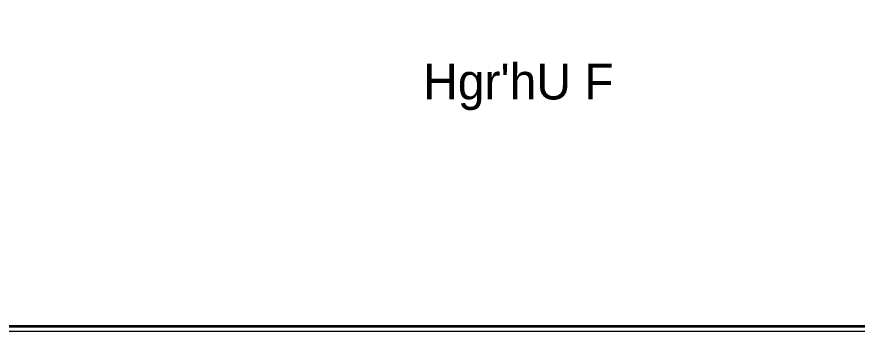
# Model space of a CAD drawing. Header units: metres. Extents: x -434 to 683, y -422 to -228.
# Drawn here: x -160.42 to -140.23, y -315.12 to -307.56 of the extents above; entities that cross this region are included whole.
import ezdxf

# ---------------------------------------------------------------- set-up
doc = ezdxf.new("R2010")
doc.units = ezdxf.units.M
doc.header["$MEASUREMENT"] = 0
doc.layers.add('frame', color=12, linetype='Continuous', lineweight=9)
doc.layers.add('LOGO', color=7, linetype='Continuous')
doc.layers.add('TEXT-TITLE', color=150, linetype='Continuous')
doc.styles.add('XARB', font='xarb.shx')

# ---------------------------------------------------------------- blocks, each defined once
blk = doc.blocks.new('A$C7E5B4212')
at = {"layer": 'LOGO', "const_width": 0.05}
blk.add_lwpolyline([(0.832, 0.832), (41.132, 0.832), (41.132, 29.382), (0.832, 29.382)], close=True, dxfattribs=at)
blk = doc.blocks.new('vbnvbnvb')
at = {"layer": 'LOGO', "color": 240, "lineweight": -2}
blk.add_line((-5.152, -9.08), (47.142, -9.08), dxfattribs=at)
at = {"layer": 'LOGO', "xscale": 1.291447376312877, "yscale": 1.291447376312877, "zscale": 1.291447376312877}
blk.add_blockref('A$C7E5B4212', (-6.098, -10.028), dxfattribs=at)

msp = doc.modelspace()

# ---------------------------------------------------------------- block references
at = {"layer": 'frame', "color": 0, "xscale": 0.9446196544972835, "yscale": 0.9446196544972835, "zscale": 0.9446196544972835}
msp.add_blockref('vbnvbnvb', (-166.972, -306.54), dxfattribs=at)

# ---------------------------------------------------------------- texts
at = {"layer": 'TEXT-TITLE', "color": 6, "ltscale": 0.1, "style": 'XARB'}
msp.add_text("Hgr'hU F", height=0.862, dxfattribs=at).set_placement((-150.66, -309.549))

doc.saveas('drawing.dxf')
